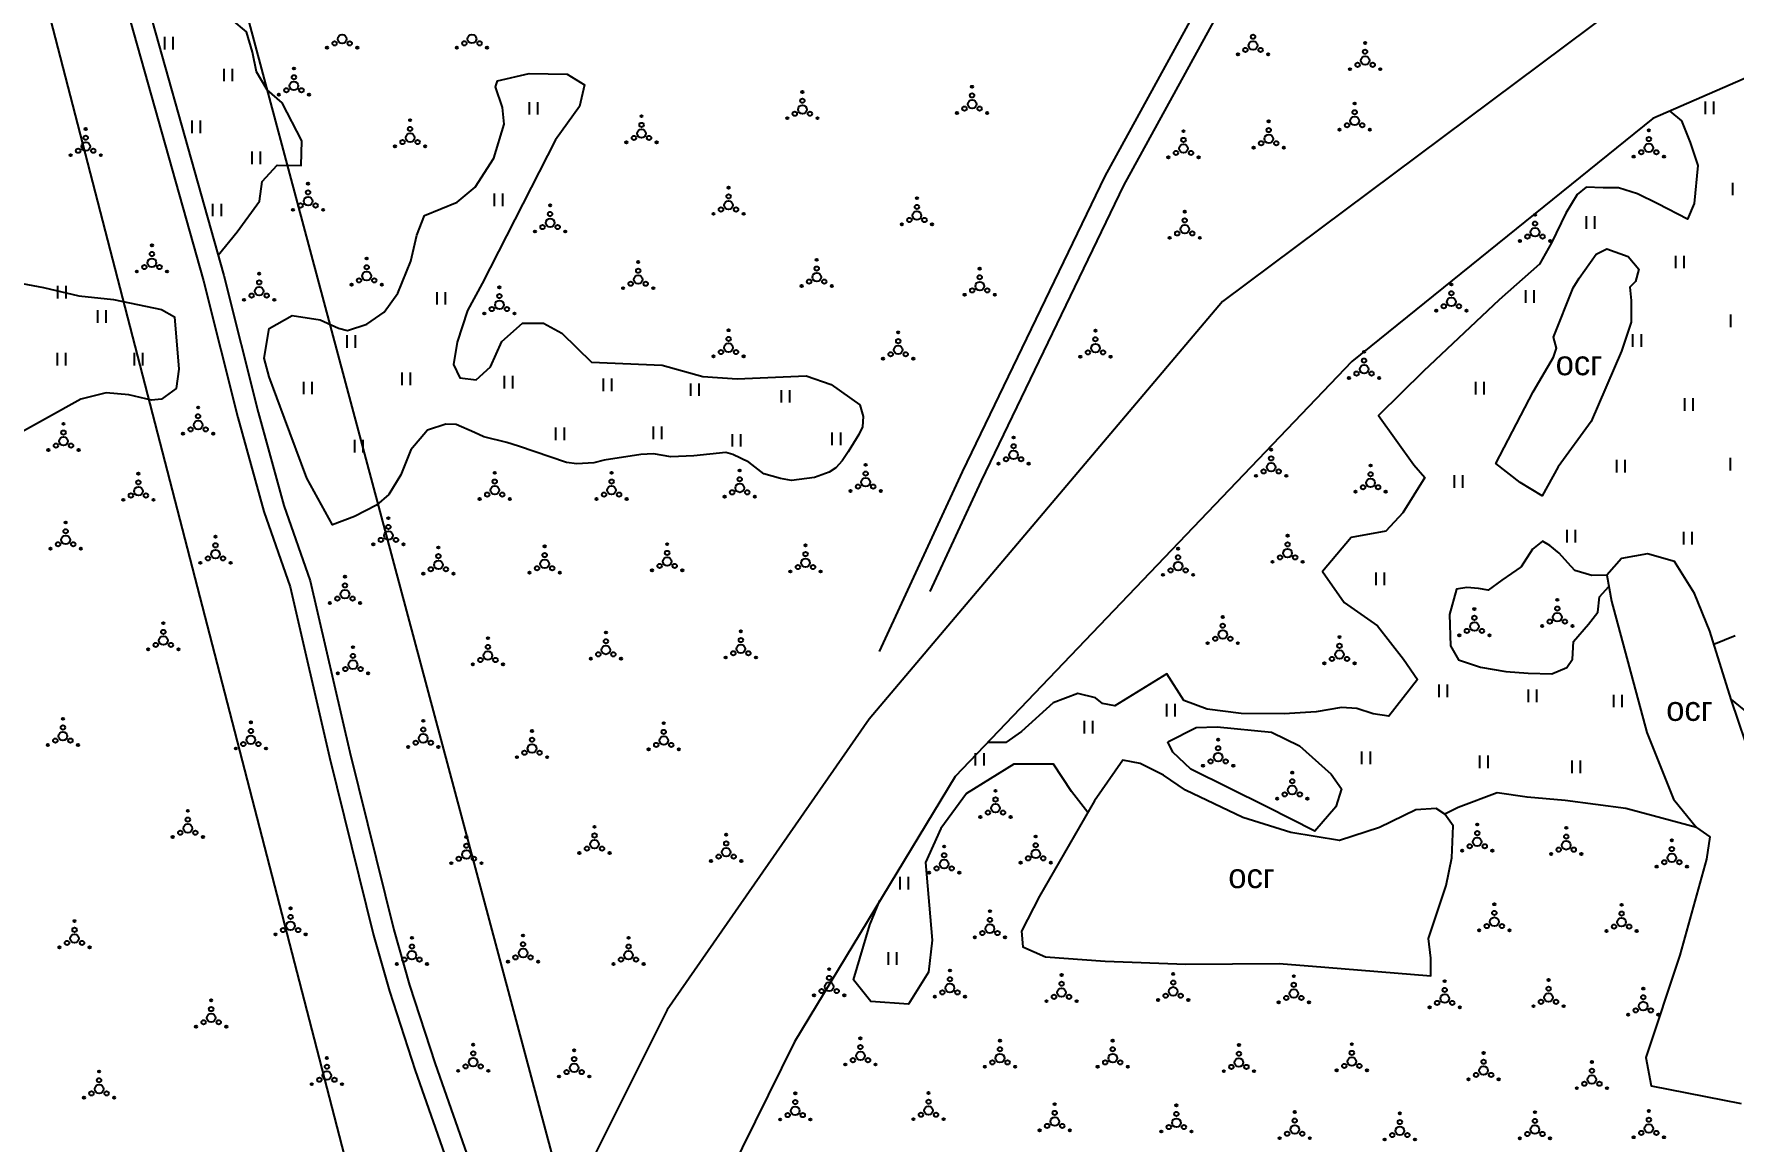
# Model space of a CAD drawing. Header units: millimetres. Extents: x 1379499 to 1411715, y 5652947 to 5671991.
# Drawn here: x 1400281.1 to 1400768, y 5659963.5 to 5660280.6 of the extents above; entities that cross this region are included whole.
import ezdxf

# ---------------------------------------------------------------- set-up
doc = ezdxf.new("R2010")
doc.units = ezdxf.units.MM
doc.layers.add('_5Інше', color=252, linetype='Continuous', lineweight=25)
for name, color, linetype in [('вулиці', 7, 'Continuous'), ('ВулНазва', 7, 'Continuous'), ('залізниця', 7, 'Continuous'), ('на область', 5, 'Continuous')]:
    doc.layers.add(name, color=color, linetype=linetype)
picture_1 = doc.add_image_def('image1.bmp', size_in_pixel=(3370, 2384))

# ---------------------------------------------------------------- blocks, each defined once
blk = doc.blocks.new('ЧорнаПрибер')
at = {"layer": '_5Інше', "color": 160}
blk.add_lwpolyline([(44938, 26604), (44308, 26925), (44144, 27538), (44159, 27607), (44144, 27692), (44004, 27740), (43276, 27823), (43218, 27896), (42694, 28070), (42657, 27748), (42855, 27678), (42930, 27916), (43183, 27846), (43250, 27771), (43990, 27681), (44096, 27646), (44086, 27552), (44258, 26887), (44900, 26556)], dxfattribs=at)
blk = doc.blocks.new('ЛвЗд')
at = {"layer": '_5Інше', "color": 204, "linetype": 'Continuous'}
for points in [[(44793.739, 27315.833), (44616.757, 27239.899)], [(44612.782, 27276.514), (44493.236, 27188.183)], [(44616.757, 27239.899), (44530.181, 27170.76)], [(44493.236, 27188.183), (44391.362, 27069.202)], [(44530.181, 27170.76), (44415.849, 27052.624)], [(44391.362, 27069.202), (44333.029, 26986.193)], [(44415.849, 27052.624), (44369.366, 26976.838)], [(44333.029, 26986.193), (44140.105, 26605.979)], [(44369.366, 26976.838), (43952.066, 26143.911)]]:
    blk.add_lwpolyline(points, dxfattribs=at)

msp = doc.modelspace()

# ---------------------------------------------------------------- linework, layer by layer
at = {"layer": 'вулиці', "color": 7}
for p, q in [((1400318.62, 5660276.22), (1400318.62, 5660279.82)), ((1400321.02, 5660276.22), (1400321.02, 5660279.82)), ((1400335.61, 5660267.06), (1400335.61, 5660270.66)), ((1400338.01, 5660267.06), (1400338.01, 5660270.66)), ((1400423, 5660257.51), (1400423, 5660261.11)), ((1400425.4, 5660257.51), (1400425.4, 5660261.11)), ((1400759.78, 5660257.65), (1400759.78, 5660261.25)), ((1400762.18, 5660257.65), (1400762.18, 5660261.25)), ((1400326.44, 5660252.24), (1400326.44, 5660255.84)), ((1400328.84, 5660252.24), (1400328.84, 5660255.84)), ((1400343.57, 5660243.35), (1400343.57, 5660246.95)), ((1400345.97, 5660243.35), (1400345.97, 5660246.95)), ((1400767.63, 5660234.42), (1400767.63, 5660238.02)), ((1400332.38, 5660228.39), (1400332.38, 5660231.99)), ((1400334.78, 5660228.39), (1400334.78, 5660231.99)), ((1400413, 5660231.33), (1400413, 5660234.93)), ((1400415.4, 5660231.33), (1400415.4, 5660234.93)), ((1400725.77, 5660224.84), (1400725.77, 5660228.44)), ((1400728.17, 5660224.84), (1400728.17, 5660228.44)), ((1400751.35, 5660213.51), (1400751.35, 5660217.11)), ((1400753.75, 5660213.51), (1400753.75, 5660217.11)), ((1400287.92, 5660204.83), (1400287.92, 5660208.43)), ((1400290.32, 5660204.83), (1400290.32, 5660208.43)), ((1400396.55, 5660203.1), (1400396.55, 5660206.7)), ((1400398.95, 5660203.1), (1400398.95, 5660206.7)), ((1400708.33, 5660203.64), (1400708.33, 5660207.24)), ((1400710.73, 5660203.64), (1400710.73, 5660207.24)), ((1400299.42, 5660197.89), (1400299.42, 5660201.49)), ((1400301.82, 5660197.89), (1400301.82, 5660201.49)), ((1400767.05, 5660196.67), (1400767.05, 5660200.27)), ((1400370.82, 5660190.72), (1400370.82, 5660194.32)), ((1400373.22, 5660190.72), (1400373.22, 5660194.32)), ((1400739.06, 5660190.99), (1400739.06, 5660194.59)), ((1400741.46, 5660190.99), (1400741.46, 5660194.59)), ((1400287.86, 5660185.68), (1400287.86, 5660189.28)), ((1400290.26, 5660185.68), (1400290.26, 5660189.28)), ((1400309.9, 5660185.68), (1400309.9, 5660189.28)), ((1400312.3, 5660185.68), (1400312.3, 5660189.28)), ((1400386.54, 5660180.01), (1400386.54, 5660183.61)), ((1400388.94, 5660180.01), (1400388.94, 5660183.61)), ((1400415.84, 5660179.06), (1400415.84, 5660182.66)), ((1400418.24, 5660179.06), (1400418.24, 5660182.66)), ((1400444.19, 5660178.34), (1400444.19, 5660181.94)), ((1400446.59, 5660178.34), (1400446.59, 5660181.94)), ((1400358.43, 5660177.39), (1400358.43, 5660180.99)), ((1400360.83, 5660177.39), (1400360.83, 5660180.99)), ((1400469.26, 5660176.91), (1400469.26, 5660180.51)), ((1400471.66, 5660176.91), (1400471.66, 5660180.51)), ((1400495.22, 5660175.01), (1400495.22, 5660178.61)), ((1400497.62, 5660175.01), (1400497.62, 5660178.61)), ((1400694.01, 5660177.34), (1400694.01, 5660180.94)), ((1400696.41, 5660177.34), (1400696.41, 5660180.94)), ((1400753.88, 5660172.7), (1400753.88, 5660176.3)), ((1400756.28, 5660172.7), (1400756.28, 5660176.3)), ((1400430.61, 5660164.3), (1400430.61, 5660167.9)), ((1400433.01, 5660164.3), (1400433.01, 5660167.9)), ((1400458.54, 5660164.54), (1400458.54, 5660168.14)), ((1400460.94, 5660164.54), (1400460.94, 5660168.14)), ((1400372.96, 5660160.73), (1400372.96, 5660164.33)), ((1400375.36, 5660160.73), (1400375.36, 5660164.33)), ((1400481.17, 5660162.4), (1400481.17, 5660166)), ((1400483.57, 5660162.4), (1400483.57, 5660166)), ((1400509.75, 5660162.87), (1400509.75, 5660166.47)), ((1400512.15, 5660162.87), (1400512.15, 5660166.47)), ((1400734.41, 5660154.98), (1400734.41, 5660158.58)), ((1400736.81, 5660154.98), (1400736.81, 5660158.58)), ((1400766.96, 5660155.56), (1400766.96, 5660159.16)), ((1400687.9, 5660150.63), (1400687.9, 5660154.23)), ((1400690.3, 5660150.63), (1400690.3, 5660154.23)), ((1400720.16, 5660134.94), (1400720.16, 5660138.54)), ((1400722.56, 5660134.94), (1400722.56, 5660138.54)), ((1400753.59, 5660134.36), (1400753.59, 5660137.96)), ((1400755.99, 5660134.36), (1400755.99, 5660137.96)), ((1400665.52, 5660122.75), (1400665.52, 5660126.35)), ((1400667.92, 5660122.75), (1400667.92, 5660126.35)), ((1400683.53, 5660090.65), (1400683.53, 5660094.25)), ((1400685.93, 5660090.65), (1400685.93, 5660094.25)), ((1400709.11, 5660089.2), (1400709.11, 5660092.8)), ((1400711.51, 5660089.2), (1400711.51, 5660092.8)), ((1400733.53, 5660087.74), (1400733.53, 5660091.34)), ((1400735.93, 5660087.74), (1400735.93, 5660091.34)), ((1400605.58, 5660085.08), (1400605.58, 5660088.68)), ((1400607.98, 5660085.08), (1400607.98, 5660088.68)), ((1400581.94, 5660080.21), (1400581.94, 5660083.81)), ((1400584.34, 5660080.21), (1400584.34, 5660083.81)), ((1400661.44, 5660071.48), (1400661.44, 5660075.08)), ((1400663.84, 5660071.48), (1400663.84, 5660075.08)), ((1400550.8, 5660071.02), (1400550.8, 5660074.62)), ((1400553.2, 5660071.02), (1400553.2, 5660074.62)), ((1400695.16, 5660070.32), (1400695.16, 5660073.92)), ((1400697.56, 5660070.32), (1400697.56, 5660073.92)), ((1400721.61, 5660068.87), (1400721.61, 5660072.47)), ((1400724.01, 5660068.87), (1400724.01, 5660072.47)), ((1400529.18, 5660035.53), (1400529.18, 5660039.13)), ((1400531.58, 5660035.53), (1400531.58, 5660039.13)), ((1400525.8, 5660013.98), (1400525.8, 5660017.58)), ((1400528.2, 5660013.98), (1400528.2, 5660017.58))]:
    msp.add_line(p, q, dxfattribs=at)
at = {"layer": 'вулиці', "color": 7, "lineweight": -2}
for points in [[(1400523.22, 5660103.7), (1400547.01, 5660155.15), (1400587.88, 5660239.92), (1400659.14, 5660369.81), (1400706.63, 5660470.23), (1400733.52, 5660522.83), (1400733.49, 5660537.42), (1400749.02, 5660576.58)], [(1400537.8, 5660120.94), (1400552.44, 5660152.59), (1400593.22, 5660237.17), (1400664.49, 5660367.08), (1400712.01, 5660467.58), (1400739.53, 5660521.39), (1400745.58, 5660532.68), (1400767.42, 5660569.44)], [(1400286.79, 5660396.83), (1400288.31, 5660393.39), (1400287.61, 5660389.19), (1400287.78, 5660381.84), (1400306.56, 5660314.25), (1400335.48, 5660211.42), (1400345.33, 5660172.27), (1400352.64, 5660145.57), (1400360.21, 5660123.91), (1400371.58, 5660074.83), (1400384.19, 5660023.95), (1400388.63, 5660008.14), (1400396.01, 5659985.57), (1400409.53, 5659946.95), (1400419.75, 5659915.55)], [(1400281.28, 5660394.46), (1400281.33, 5660394.35), (1400282.1, 5660392.62), (1400281.6, 5660389.62), (1400281.8, 5660380.96), (1400300.78, 5660312.63), (1400329.68, 5660209.88), (1400339.53, 5660170.74), (1400346.91, 5660143.78), (1400354.44, 5660122.23), (1400365.75, 5660073.44), (1400378.39, 5660022.42), (1400382.89, 5660006.4), (1400390.32, 5659983.64), (1400403.85, 5659945.03), (1400415.93, 5659907.9)]]:
    msp.add_lwpolyline(points, dxfattribs=at)
at = {"layer": 'вулиці', "color": 7}
for points in [[(1400333.84, 5660217.25), (1400339.27, 5660223.97), (1400345.72, 5660232.73), (1400346.49, 5660238.4), (1400350.75, 5660243.03), (1400357.59, 5660242.91), (1400357.85, 5660249.99), (1400352.16, 5660260.87), (1400347.91, 5660264.61), (1400344.81, 5660269.76), (1400343.65, 5660275.43), (1400341.97, 5660281.23), (1400337.84, 5660284.71), (1400327.4, 5660285.09), (1400320.05, 5660287.41), (1400314.15, 5660287.27)], [(1400517.65, 5660174.35), (1400518.57, 5660171.08), (1400518.36, 5660168.12), (1400517.34, 5660165.86), (1400514.27, 5660160.96), (1400512.53, 5660158.3), (1400510.79, 5660156.35), (1400508.84, 5660155.13), (1400504.64, 5660153.59), (1400498.09, 5660152.67), (1400494.92, 5660153.28), (1400490.1, 5660154.61), (1400485.8, 5660157.99), (1400481.3, 5660160.14), (1400479.25, 5660160.75), (1400470.07, 5660159.72), (1400463.49, 5660159.47), (1400458.55, 5660160.3), (1400454.93, 5660160.13), (1400444.4, 5660158.49), (1400441.44, 5660157.75), (1400436.59, 5660157.5), (1400433.62, 5660157.83), (1400419.89, 5660162.51), (1400416.55, 5660163.6), (1400409.97, 5660165.24), (1400407.26, 5660166.47), (1400401.99, 5660168.78), (1400399.11, 5660168.86), (1400393.85, 5660167.13), (1400389.08, 5660161.46), (1400386.2, 5660154.31), (1400382.74, 5660148.69), (1400379.2, 5660145.65), (1400372.87, 5660142.36), (1400366.61, 5660139.98), (1400359.21, 5660153.37), (1400352.87, 5660170.6), (1400348.43, 5660182.43), (1400347.03, 5660187.77), (1400348.51, 5660196.2), (1400355.01, 5660199.98), (1400363.07, 5660198.75), (1400368.33, 5660196.37), (1400370.88, 5660195.63), (1400376.4, 5660197.52), (1400381.41, 5660200.97), (1400385.28, 5660206.39), (1400389.07, 5660215.54), (1400390.8, 5660222.94), (1400392.94, 5660228.61), (1400402.32, 5660232.47), (1400407.5, 5660236.75), (1400412.78, 5660245.01), (1400415.78, 5660254.8), (1400415.25, 5660259.54), (1400413.25, 5660265.44), (1400413.89, 5660267.23), (1400422.95, 5660269.33), (1400433.8, 5660269.12), (1400438.75, 5660266.07), (1400437.38, 5660259.86), (1400430.43, 5660250.28), (1400409.46, 5660209.13), (1400405.24, 5660201.45), (1400402.29, 5660192.29), (1400401.24, 5660185.97), (1400403.03, 5660182.08), (1400407.77, 5660181.55), (1400411.88, 5660185.24), (1400415.15, 5660192.5), (1400421.05, 5660197.76), (1400427.05, 5660197.76), (1400432.32, 5660194.92), (1400440.75, 5660186.61), (1400461.03, 5660185.75), (1400472.62, 5660182.48), (1400482.52, 5660181.85), (1400502.23, 5660182.69), (1400509.39, 5660180.17), (1400517.65, 5660174.35)], [(1400749.62, 5660258.52), (1400752.96, 5660255.75), (1400755.42, 5660249.54), (1400757.59, 5660242.9), (1400756.58, 5660232.08), (1400754.7, 5660227.6), (1400746.17, 5660231.93), (1400740.39, 5660234.82), (1400734.9, 5660236.55), (1400730.56, 5660236.55), (1400725.65, 5660236.7), (1400723.05, 5660234.68), (1400719.87, 5660229.33), (1400715.68, 5660220.82), (1400712.33, 5660214.7), (1400700.77, 5660204.45), (1400679.06, 5660184.04), (1400666.2, 5660171.33), (1400676.32, 5660157.19), (1400679.4, 5660153.52), (1400673.13, 5660143.42), (1400668.28, 5660138.17), (1400658.38, 5660136.36), (1400650.09, 5660126.67), (1400656.36, 5660117.78), (1400665.86, 5660111.05), (1400673.34, 5660101.56), (1400677.38, 5660095.71), (1400669.09, 5660085.21), (1400664.65, 5660085.81), (1400660, 5660087.43), (1400655.55, 5660087.63), (1400648.28, 5660086.42), (1400639.18, 5660085.81), (1400626.81, 5660085.99), (1400617.11, 5660087.2), (1400610.44, 5660089.63), (1400605.59, 5660097.3), (1400590.67, 5660088.19), (1400587.12, 5660088.85), (1400585.16, 5660090.41), (1400580.07, 5660091.72), (1400573.03, 5660088.98), (1400563.9, 5660080.77), (1400559.44, 5660077.62), (1400554.18, 5660077.62)], [(1400728.51, 5660217.51), (1400731.55, 5660219.09), (1400737.64, 5660216.85), (1400740.69, 5660213.28), (1400739.76, 5660209.71), (1400738.17, 5660208.12), (1400738.57, 5660204.29), (1400738.57, 5660198.07), (1400735.79, 5660189.75), (1400727.05, 5660169.65), (1400717.64, 5660156.61), (1400713.01, 5660148.29), (1400706.79, 5660152.12), (1400699.78, 5660157.54), (1400710.5, 5660178.07), (1400716.33, 5660187.99), (1400717.12, 5660190.63), (1400716.33, 5660193.81), (1400721.89, 5660207.87), (1400723.61, 5660210.64), (1400728.51, 5660217.51)], [(1400271.6, 5660210.29), (1400283.84, 5660207.95), (1400293.99, 5660205.61), (1400303.88, 5660204.57), (1400317.67, 5660201.71), (1400321.32, 5660199.63), (1400322.62, 5660184.55), (1400321.84, 5660179.09), (1400317.67, 5660175.97), (1400314.81, 5660175.71), (1400308.3, 5660177.27), (1400301.79, 5660177.79), (1400294.51, 5660175.97), (1400273.42, 5660164.27)], [(1400731.55, 5660125.56), (1400727.24, 5660125.53), (1400722.38, 5660126.93), (1400720.44, 5660129.08), (1400717.96, 5660131.88), (1400715.27, 5660134.04), (1400713.11, 5660135.33), (1400710.3, 5660133.07), (1400707.07, 5660128), (1400701.46, 5660124.13), (1400697.58, 5660121.32), (1400694.77, 5660121.76), (1400691.43, 5660122.08), (1400688.52, 5660121.54), (1400686.47, 5660114.32), (1400686.79, 5660105.38), (1400689.05, 5660101.28), (1400695.42, 5660099.24), (1400702.65, 5660097.94), (1400709.01, 5660097.51), (1400715.8, 5660097.3), (1400720.12, 5660099.13), (1400721.74, 5660101.5), (1400722.06, 5660106.56), (1400726.27, 5660111.52), (1400728.96, 5660114.97), (1400729.5, 5660119.38), (1400732.12, 5660122.38)], [(1400773.35, 5660071.62), (1400767.19, 5660089.96), (1400761.03, 5660109.52), (1400756.63, 5660120.29), (1400750.91, 5660129.51), (1400743.21, 5660131.71), (1400735.73, 5660130.39), (1400731.55, 5660125.56), (1400732.87, 5660118.09), (1400742.99, 5660080.51), (1400750.69, 5660061.39), (1400757.29, 5660053.26), (1400761.03, 5660050.63), (1400760.15, 5660044.18), (1400752.45, 5660016.71), (1400742.77, 5659987.39), (1400744.31, 5659979.26), (1400770.04, 5659974.21)], [(1400768.33, 5660108.17), (1400762.22, 5660105.74), (1400762.22, 5660105.74)], [(1400767.19, 5660089.96), (1400771.82, 5660086.18)], [(1400605.84, 5660077.8), (1400613.94, 5660081.97), (1400620.01, 5660082.1), (1400635.57, 5660080.58), (1400643.54, 5660076.66), (1400652.65, 5660068.57), (1400655.57, 5660064.4), (1400653.92, 5660059.22), (1400647.97, 5660052.27), (1400634.18, 5660059.22), (1400612.42, 5660069.96), (1400607.23, 5660074.89), (1400605.84, 5660077.8)], [(1400582.92, 5660057.56), (1400578.25, 5660063.6), (1400573.09, 5660071.46), (1400561.7, 5660071.46), (1400548.14, 5660063.06), (1400540.82, 5660053.03), (1400536.48, 5660043.28), (1400538.37, 5660021.06), (1400537.29, 5660011.85), (1400531.59, 5660002.64), (1400520.74, 5660003.45), (1400515.86, 5660009.68), (1400520.47, 5660025.4), (1400523.39, 5660032.36)], [(1400757.29, 5660053.26), (1400744.85, 5660056.63), (1400737.05, 5660058.77), (1400719.6, 5660061.06), (1400708.74, 5660061.98), (1400700.16, 5660063.2), (1400688.99, 5660059.07), (1400685.17, 5660057.09), (1400682.72, 5660058.77), (1400676.9, 5660058.31), (1400666.5, 5660053.26), (1400654.98, 5660049.6), (1400641.05, 5660051.89), (1400627.28, 5660056.17), (1400610.88, 5660063.98), (1400604.61, 5660068.26), (1400597.87, 5660071.62), (1400592.98, 5660072.54), (1400584.87, 5660060.92), (1400569.05, 5660033.6), (1400563.91, 5660023.55), (1400564.34, 5660019.06), (1400570.76, 5660016.28), (1400587.89, 5660015), (1400611, 5660014.14), (1400637.76, 5660014.36), (1400650.82, 5660013.29), (1400681.16, 5660010.78), (1400681.16, 5660015.86), (1400680.54, 5660021.47), (1400685.54, 5660036.65), (1400687.14, 5660044.58), (1400687.59, 5660053.75), (1400685.17, 5660057.09)]]:
    msp.add_lwpolyline(points, dxfattribs=at)
for centre, radius in [((1400369.38, 5660279.18), 1.25), ((1400406.55, 5660279.19), 1.25), ((1400630.24, 5660279.81), 0.625), ((1400365.05, 5660276.68), 0.312), ((1400367.22, 5660277.93), 0.625), ((1400371.55, 5660277.93), 0.625), ((1400373.71, 5660276.68), 0.312), ((1400402.22, 5660276.69), 0.312), ((1400404.39, 5660277.94), 0.625), ((1400408.72, 5660277.94), 0.625), ((1400410.88, 5660276.69), 0.312), ((1400625.91, 5660274.81), 0.312), ((1400628.07, 5660276.06), 0.625), ((1400630.24, 5660277.31), 1.25), ((1400632.4, 5660276.06), 0.625), ((1400634.57, 5660274.81), 0.312), ((1400662.34, 5660275.53), 0.625), ((1400662.34, 5660278.03), 0.312), ((1400355.56, 5660270.74), 0.312), ((1400658.01, 5660270.53), 0.312), ((1400660.18, 5660271.78), 0.625), ((1400662.34, 5660273.03), 1.25), ((1400664.51, 5660271.78), 0.625), ((1400666.67, 5660270.53), 0.312), ((1400353.4, 5660264.49), 0.625), ((1400355.56, 5660265.74), 1.25), ((1400355.56, 5660268.24), 0.625), ((1400357.73, 5660264.49), 0.625), ((1400549.78, 5660265.5), 0.312), ((1400351.23, 5660263.24), 0.312), ((1400359.89, 5660263.24), 0.312), ((1400501.18, 5660259.01), 1.25), ((1400501.18, 5660261.51), 0.625), ((1400501.18, 5660264.01), 0.312), ((1400547.61, 5660259.25), 0.625), ((1400549.78, 5660260.5), 1.25), ((1400549.78, 5660263), 0.625), ((1400551.94, 5660259.25), 0.625), ((1400659.35, 5660260.71), 0.312), ((1400388.83, 5660255.92), 0.312), ((1400455.11, 5660254.58), 0.625), ((1400455.11, 5660257.08), 0.312), ((1400496.85, 5660256.51), 0.312), ((1400499.01, 5660257.76), 0.625), ((1400503.34, 5660257.76), 0.625), ((1400505.51, 5660256.51), 0.312), ((1400545.45, 5660258), 0.312), ((1400554.11, 5660258), 0.312), ((1400634.73, 5660255.57), 0.312), ((1400657.18, 5660254.46), 0.625), ((1400659.35, 5660255.71), 1.25), ((1400659.35, 5660258.21), 0.625), ((1400661.51, 5660254.46), 0.625), ((1400295.94, 5660250.9), 0.625), ((1400295.94, 5660253.4), 0.312), ((1400386.66, 5660249.67), 0.625), ((1400388.83, 5660250.92), 1.25), ((1400388.83, 5660253.42), 0.625), ((1400390.99, 5660249.67), 0.625), ((1400452.95, 5660250.83), 0.625), ((1400455.11, 5660252.08), 1.25), ((1400457.28, 5660250.83), 0.625), ((1400610.33, 5660250.29), 0.625), ((1400610.33, 5660252.79), 0.312), ((1400634.73, 5660250.57), 1.25), ((1400634.73, 5660253.07), 0.625), ((1400655.02, 5660253.21), 0.312), ((1400663.68, 5660253.21), 0.312), ((1400743.6, 5660250.5), 0.625), ((1400743.6, 5660253), 0.312), ((1400291.61, 5660245.9), 0.312), ((1400293.77, 5660247.15), 0.625), ((1400295.94, 5660248.4), 1.25), ((1400298.1, 5660247.15), 0.625), ((1400300.27, 5660245.9), 0.312), ((1400384.5, 5660248.42), 0.312), ((1400393.16, 5660248.42), 0.312), ((1400450.78, 5660249.58), 0.312), ((1400459.44, 5660249.58), 0.312), ((1400606, 5660245.29), 0.312), ((1400608.16, 5660246.54), 0.625), ((1400610.33, 5660247.79), 1.25), ((1400612.49, 5660246.54), 0.625), ((1400614.66, 5660245.29), 0.312), ((1400630.4, 5660248.07), 0.312), ((1400632.57, 5660249.32), 0.625), ((1400636.9, 5660249.32), 0.625), ((1400639.06, 5660248.07), 0.312), ((1400739.27, 5660245.5), 0.312), ((1400741.44, 5660246.75), 0.625), ((1400743.6, 5660248), 1.25), ((1400745.77, 5660246.75), 0.625), ((1400747.93, 5660245.5), 0.312), ((1400359.61, 5660235.23), 0.625), ((1400359.61, 5660237.73), 0.312), ((1400480.04, 5660236.59), 0.312), ((1400357.44, 5660231.48), 0.625), ((1400359.61, 5660232.73), 1.25), ((1400361.77, 5660231.48), 0.625), ((1400428.93, 5660231.55), 0.312), ((1400477.87, 5660230.34), 0.625), ((1400480.04, 5660231.59), 1.25), ((1400480.04, 5660234.09), 0.625), ((1400482.2, 5660230.34), 0.625), ((1400533.99, 5660231.08), 0.625), ((1400533.99, 5660233.58), 0.312), ((1400355.28, 5660230.23), 0.312), ((1400363.94, 5660230.23), 0.312), ((1400426.76, 5660225.3), 0.625), ((1400428.93, 5660226.55), 1.25), ((1400428.93, 5660229.05), 0.625), ((1400431.09, 5660225.3), 0.625), ((1400475.71, 5660229.09), 0.312), ((1400484.37, 5660229.09), 0.312), ((1400529.66, 5660226.08), 0.312), ((1400531.82, 5660227.33), 0.625), ((1400533.99, 5660228.58), 1.25), ((1400536.15, 5660227.33), 0.625), ((1400538.32, 5660226.08), 0.312), ((1400610.69, 5660224.72), 1.25), ((1400610.69, 5660227.22), 0.625), ((1400610.69, 5660229.72), 0.312), ((1400711, 5660226.31), 0.625), ((1400711, 5660228.81), 0.312), ((1400424.6, 5660224.05), 0.312), ((1400433.26, 5660224.05), 0.312), ((1400606.36, 5660222.22), 0.312), ((1400608.52, 5660223.47), 0.625), ((1400612.85, 5660223.47), 0.625), ((1400615.02, 5660222.22), 0.312), ((1400706.67, 5660221.31), 0.312), ((1400708.84, 5660222.56), 0.625), ((1400711, 5660223.81), 1.25), ((1400713.17, 5660222.56), 0.625), ((1400715.33, 5660221.31), 0.312), ((1400314.9, 5660215.09), 1.25), ((1400314.9, 5660217.59), 0.625), ((1400314.9, 5660220.09), 0.312), ((1400376.4, 5660216.29), 0.312), ((1400505.28, 5660215.93), 0.312), ((1400310.57, 5660212.59), 0.312), ((1400312.73, 5660213.84), 0.625), ((1400317.06, 5660213.84), 0.625), ((1400319.23, 5660212.59), 0.312), ((1400345.61, 5660211.94), 0.312), ((1400376.4, 5660211.29), 1.25), ((1400376.4, 5660213.79), 0.625), ((1400454.16, 5660210.3), 1.25), ((1400454.16, 5660212.8), 0.625), ((1400454.16, 5660215.3), 0.312), ((1400505.28, 5660210.93), 1.25), ((1400505.28, 5660213.43), 0.625), ((1400551.97, 5660210.91), 0.625), ((1400551.97, 5660213.41), 0.312), ((1400343.45, 5660205.69), 0.625), ((1400345.61, 5660206.94), 1.25), ((1400345.61, 5660209.44), 0.625), ((1400347.78, 5660205.69), 0.625), ((1400372.07, 5660208.79), 0.312), ((1400374.23, 5660210.04), 0.625), ((1400378.56, 5660210.04), 0.625), ((1400380.73, 5660208.79), 0.312), ((1400414.41, 5660208.05), 0.312), ((1400449.83, 5660207.8), 0.312), ((1400452, 5660209.05), 0.625), ((1400456.33, 5660209.05), 0.625), ((1400458.49, 5660207.8), 0.312), ((1400500.95, 5660208.43), 0.312), ((1400503.11, 5660209.68), 0.625), ((1400507.44, 5660209.68), 0.625), ((1400509.61, 5660208.43), 0.312), ((1400549.81, 5660207.16), 0.625), ((1400551.97, 5660208.41), 1.25), ((1400554.14, 5660207.16), 0.625), ((1400687.04, 5660206.35), 0.625), ((1400687.04, 5660208.85), 0.312), ((1400341.28, 5660204.44), 0.312), ((1400349.94, 5660204.44), 0.312), ((1400412.24, 5660201.8), 0.625), ((1400414.41, 5660203.05), 1.25), ((1400414.41, 5660205.55), 0.625), ((1400416.57, 5660201.8), 0.625), ((1400547.64, 5660205.91), 0.312), ((1400556.3, 5660205.91), 0.312), ((1400682.71, 5660201.35), 0.312), ((1400684.88, 5660202.6), 0.625), ((1400687.04, 5660203.85), 1.25), ((1400689.21, 5660202.6), 0.625), ((1400691.37, 5660201.35), 0.312), ((1400410.08, 5660200.55), 0.312), ((1400418.74, 5660200.55), 0.312), ((1400480.04, 5660190.75), 1.25), ((1400480.04, 5660193.25), 0.625), ((1400480.04, 5660195.75), 0.312), ((1400528.62, 5660192.62), 0.625), ((1400528.62, 5660195.12), 0.312), ((1400585.11, 5660190.65), 1.25), ((1400585.11, 5660193.15), 0.625), ((1400585.11, 5660195.65), 0.312), ((1400475.71, 5660188.25), 0.312), ((1400477.87, 5660189.5), 0.625), ((1400482.2, 5660189.5), 0.625), ((1400484.37, 5660188.25), 0.312), ((1400524.29, 5660187.62), 0.312), ((1400526.46, 5660188.87), 0.625), ((1400528.62, 5660190.12), 1.25), ((1400530.79, 5660188.87), 0.625), ((1400532.95, 5660187.62), 0.312), ((1400580.78, 5660188.15), 0.312), ((1400582.95, 5660189.4), 0.625), ((1400587.28, 5660189.4), 0.625), ((1400589.44, 5660188.15), 0.312), ((1400662.05, 5660187.07), 0.625), ((1400662.05, 5660189.57), 0.312), ((1400657.72, 5660182.07), 0.312), ((1400659.88, 5660183.32), 0.625), ((1400662.05, 5660184.57), 1.25), ((1400664.21, 5660183.32), 0.625), ((1400666.38, 5660182.07), 0.312), ((1400328.12, 5660173.6), 0.312), ((1400289.57, 5660168.94), 0.312), ((1400325.96, 5660167.35), 0.625), ((1400328.12, 5660168.6), 1.25), ((1400328.12, 5660171.1), 0.625), ((1400330.29, 5660167.35), 0.625), ((1400287.4, 5660162.69), 0.625), ((1400289.57, 5660163.94), 1.25), ((1400289.57, 5660166.44), 0.625), ((1400291.73, 5660162.69), 0.625), ((1400323.79, 5660166.1), 0.312), ((1400332.45, 5660166.1), 0.312), ((1400561.67, 5660162.53), 0.625), ((1400561.67, 5660165.03), 0.312), ((1400285.23, 5660161.44), 0.312), ((1400293.9, 5660161.44), 0.312), ((1400557.34, 5660157.53), 0.312), ((1400559.5, 5660158.78), 0.625), ((1400561.67, 5660160.03), 1.25), ((1400563.83, 5660158.78), 0.625), ((1400566, 5660157.53), 0.312), ((1400635.43, 5660156.54), 1.25), ((1400635.43, 5660159.04), 0.625), ((1400635.43, 5660161.54), 0.312), ((1400311.02, 5660152.15), 0.625), ((1400311.02, 5660154.65), 0.312), ((1400413.08, 5660152.41), 0.625), ((1400413.08, 5660154.91), 0.312), ((1400446.53, 5660152.41), 0.625), ((1400446.53, 5660154.91), 0.312), ((1400483.24, 5660153.06), 0.625), ((1400483.24, 5660155.56), 0.312), ((1400519.3, 5660152.19), 1.25), ((1400519.3, 5660154.69), 0.625), ((1400519.3, 5660157.19), 0.312), ((1400631.1, 5660154.04), 0.312), ((1400633.27, 5660155.29), 0.625), ((1400637.6, 5660155.29), 0.625), ((1400639.76, 5660154.04), 0.312), ((1400663.91, 5660152), 1.25), ((1400663.91, 5660154.5), 0.625), ((1400663.91, 5660157), 0.312), ((1400308.86, 5660148.4), 0.625), ((1400311.02, 5660149.65), 1.25), ((1400313.19, 5660148.4), 0.625), ((1400410.91, 5660148.66), 0.625), ((1400413.08, 5660149.91), 1.25), ((1400415.24, 5660148.66), 0.625), ((1400444.37, 5660148.66), 0.625), ((1400446.53, 5660149.91), 1.25), ((1400448.7, 5660148.66), 0.625), ((1400478.91, 5660148.06), 0.312), ((1400481.07, 5660149.31), 0.625), ((1400483.24, 5660150.56), 1.25), ((1400485.4, 5660149.31), 0.625), ((1400487.57, 5660148.06), 0.312), ((1400514.97, 5660149.69), 0.312), ((1400517.13, 5660150.94), 0.625), ((1400521.46, 5660150.94), 0.625), ((1400523.63, 5660149.69), 0.312), ((1400659.58, 5660149.5), 0.312), ((1400661.74, 5660150.75), 0.625), ((1400666.07, 5660150.75), 0.625), ((1400668.24, 5660149.5), 0.312), ((1400306.69, 5660147.15), 0.312), ((1400315.35, 5660147.15), 0.312), ((1400408.75, 5660147.41), 0.312), ((1400417.41, 5660147.41), 0.312), ((1400442.2, 5660147.41), 0.312), ((1400450.86, 5660147.41), 0.312), ((1400290.19, 5660138.17), 0.625), ((1400290.19, 5660140.67), 0.312), ((1400382.62, 5660136.91), 1.25), ((1400382.62, 5660139.41), 0.625), ((1400382.62, 5660141.91), 0.312), ((1400285.86, 5660133.17), 0.312), ((1400288.02, 5660134.42), 0.625), ((1400290.19, 5660135.67), 1.25), ((1400292.35, 5660134.42), 0.625), ((1400294.52, 5660133.17), 0.312), ((1400333.1, 5660134.13), 0.625), ((1400333.1, 5660136.63), 0.312), ((1400378.29, 5660134.41), 0.312), ((1400380.46, 5660135.66), 0.625), ((1400384.79, 5660135.66), 0.625), ((1400386.95, 5660134.41), 0.312), ((1400396.93, 5660133.52), 0.312), ((1400427.37, 5660133.82), 0.312), ((1400462.45, 5660134.47), 0.312), ((1400502.08, 5660134.14), 0.312), ((1400608.78, 5660133.19), 0.312), ((1400640.14, 5660134.41), 0.625), ((1400640.14, 5660136.91), 0.312), ((1400328.77, 5660129.13), 0.312), ((1400330.93, 5660130.38), 0.625), ((1400333.1, 5660131.63), 1.25), ((1400335.26, 5660130.38), 0.625), ((1400337.43, 5660129.13), 0.312), ((1400396.93, 5660128.52), 1.25), ((1400396.93, 5660131.02), 0.625), ((1400427.37, 5660128.82), 1.25), ((1400427.37, 5660131.32), 0.625), ((1400460.29, 5660128.22), 0.625), ((1400462.45, 5660129.47), 1.25), ((1400462.45, 5660131.97), 0.625), ((1400464.62, 5660128.22), 0.625), ((1400499.91, 5660127.89), 0.625), ((1400502.08, 5660129.14), 1.25), ((1400502.08, 5660131.64), 0.625), ((1400504.24, 5660127.89), 0.625), ((1400608.78, 5660128.19), 1.25), ((1400608.78, 5660130.69), 0.625), ((1400635.81, 5660129.41), 0.312), ((1400637.98, 5660130.66), 0.625), ((1400640.14, 5660131.91), 1.25), ((1400642.31, 5660130.66), 0.625), ((1400644.47, 5660129.41), 0.312), ((1400370.18, 5660125.13), 0.312), ((1400392.6, 5660126.02), 0.312), ((1400394.76, 5660127.27), 0.625), ((1400399.09, 5660127.27), 0.625), ((1400401.26, 5660126.02), 0.312), ((1400423.04, 5660126.32), 0.312), ((1400425.2, 5660127.57), 0.625), ((1400429.53, 5660127.57), 0.625), ((1400431.7, 5660126.32), 0.312), ((1400458.12, 5660126.97), 0.312), ((1400466.78, 5660126.97), 0.312), ((1400497.75, 5660126.64), 0.312), ((1400506.41, 5660126.64), 0.312), ((1400604.45, 5660125.69), 0.312), ((1400606.62, 5660126.94), 0.625), ((1400610.95, 5660126.94), 0.625), ((1400613.11, 5660125.69), 0.312), ((1400368.02, 5660118.88), 0.625), ((1400370.18, 5660120.13), 1.25), ((1400370.18, 5660122.63), 0.625), ((1400372.35, 5660118.88), 0.625), ((1400717.39, 5660118.52), 0.312), ((1400365.85, 5660117.63), 0.312), ((1400374.51, 5660117.63), 0.312), ((1400621.57, 5660113.61), 0.312), ((1400693.64, 5660113.36), 0.625), ((1400693.64, 5660115.86), 0.312), ((1400717.39, 5660113.52), 1.25), ((1400717.39, 5660116.02), 0.625), ((1400318.16, 5660109.34), 0.625), ((1400318.16, 5660111.84), 0.312), ((1400444.91, 5660109.15), 0.312), ((1400483.56, 5660109.48), 0.312), ((1400621.57, 5660108.61), 1.25), ((1400621.57, 5660111.11), 0.625), ((1400691.48, 5660109.61), 0.625), ((1400693.64, 5660110.86), 1.25), ((1400695.81, 5660109.61), 0.625), ((1400713.06, 5660111.02), 0.312), ((1400715.23, 5660112.27), 0.625), ((1400719.56, 5660112.27), 0.625), ((1400721.72, 5660111.02), 0.312), ((1400313.83, 5660104.34), 0.312), ((1400315.99, 5660105.59), 0.625), ((1400318.16, 5660106.84), 1.25), ((1400320.32, 5660105.59), 0.625), ((1400322.49, 5660104.34), 0.312), ((1400372.47, 5660104.94), 0.312), ((1400411.13, 5660105.03), 0.625), ((1400411.13, 5660107.53), 0.312), ((1400444.91, 5660104.15), 1.25), ((1400444.91, 5660106.65), 0.625), ((1400483.56, 5660104.48), 1.25), ((1400483.56, 5660106.98), 0.625), ((1400617.24, 5660106.11), 0.312), ((1400619.41, 5660107.36), 0.625), ((1400623.74, 5660107.36), 0.625), ((1400625.9, 5660106.11), 0.312), ((1400655, 5660102.84), 1.25), ((1400655, 5660105.34), 0.625), ((1400655, 5660107.84), 0.312), ((1400689.31, 5660108.36), 0.312), ((1400697.97, 5660108.36), 0.312), ((1400370.31, 5660098.69), 0.625), ((1400372.47, 5660099.94), 1.25), ((1400372.47, 5660102.44), 0.625), ((1400374.64, 5660098.69), 0.625), ((1400406.8, 5660100.03), 0.312), ((1400408.96, 5660101.28), 0.625), ((1400411.13, 5660102.53), 1.25), ((1400413.29, 5660101.28), 0.625), ((1400415.46, 5660100.03), 0.312), ((1400440.58, 5660101.65), 0.312), ((1400442.74, 5660102.9), 0.625), ((1400447.07, 5660102.9), 0.625), ((1400449.24, 5660101.65), 0.312), ((1400479.23, 5660101.98), 0.312), ((1400481.4, 5660103.23), 0.625), ((1400485.73, 5660103.23), 0.625), ((1400487.89, 5660101.98), 0.312), ((1400650.67, 5660100.34), 0.312), ((1400652.83, 5660101.59), 0.625), ((1400657.16, 5660101.59), 0.625), ((1400659.33, 5660100.34), 0.312), ((1400368.14, 5660097.44), 0.312), ((1400376.8, 5660097.44), 0.312), ((1400289.4, 5660084.44), 0.312), ((1400289.4, 5660079.44), 1.25), ((1400289.4, 5660081.94), 0.625), ((1400343.24, 5660080.94), 0.625), ((1400343.24, 5660083.44), 0.312), ((1400392.61, 5660078.84), 1.25), ((1400392.61, 5660081.34), 0.625), ((1400392.61, 5660083.84), 0.312), ((1400423.75, 5660080.95), 0.312), ((1400461.48, 5660080.69), 0.625), ((1400461.48, 5660083.19), 0.312), ((1400285.07, 5660076.94), 0.312), ((1400287.23, 5660078.19), 0.625), ((1400291.56, 5660078.19), 0.625), ((1400293.73, 5660076.94), 0.312), ((1400338.91, 5660075.94), 0.312), ((1400341.07, 5660077.19), 0.625), ((1400343.24, 5660078.44), 1.25), ((1400345.4, 5660077.19), 0.625), ((1400347.57, 5660075.94), 0.312), ((1400388.28, 5660076.34), 0.312), ((1400390.45, 5660077.59), 0.625), ((1400394.78, 5660077.59), 0.625), ((1400396.94, 5660076.34), 0.312), ((1400421.59, 5660074.7), 0.625), ((1400423.75, 5660075.95), 1.25), ((1400423.75, 5660078.45), 0.625), ((1400425.92, 5660074.7), 0.625), ((1400457.15, 5660075.69), 0.312), ((1400459.31, 5660076.94), 0.625), ((1400461.48, 5660078.19), 1.25), ((1400463.64, 5660076.94), 0.625), ((1400465.81, 5660075.69), 0.312), ((1400620.25, 5660075.98), 0.625), ((1400620.25, 5660078.48), 0.312), ((1400419.42, 5660073.45), 0.312), ((1400428.08, 5660073.45), 0.312), ((1400615.92, 5660070.98), 0.312), ((1400618.09, 5660072.23), 0.625), ((1400620.25, 5660073.48), 1.25), ((1400622.42, 5660072.23), 0.625), ((1400624.58, 5660070.98), 0.312), ((1400641.47, 5660064.03), 1.25), ((1400641.47, 5660066.53), 0.625), ((1400641.47, 5660069.03), 0.312), ((1400556.49, 5660061.31), 0.625), ((1400556.49, 5660063.81), 0.312), ((1400637.14, 5660061.53), 0.312), ((1400639.31, 5660062.78), 0.625), ((1400643.64, 5660062.78), 0.625), ((1400645.8, 5660061.53), 0.312), ((1400325.18, 5660055.55), 0.625), ((1400325.18, 5660058.05), 0.312), ((1400552.16, 5660056.31), 0.312), ((1400554.33, 5660057.56), 0.625), ((1400556.49, 5660058.81), 1.25), ((1400558.66, 5660057.56), 0.625), ((1400560.82, 5660056.31), 0.312), ((1400320.85, 5660050.55), 0.312), ((1400323.01, 5660051.8), 0.625), ((1400325.18, 5660053.05), 1.25), ((1400327.34, 5660051.8), 0.625), ((1400329.51, 5660050.55), 0.312), ((1400404.95, 5660050.58), 0.312), ((1400441.65, 5660051), 0.625), ((1400441.65, 5660053.5), 0.312), ((1400479.36, 5660051.22), 0.312), ((1400568, 5660050.71), 0.312), ((1400694.45, 5660051.67), 0.625), ((1400694.45, 5660054.17), 0.312), ((1400719.95, 5660050.69), 0.625), ((1400719.95, 5660053.19), 0.312), ((1400404.95, 5660045.58), 1.25), ((1400404.95, 5660048.08), 0.625), ((1400437.32, 5660046), 0.312), ((1400439.49, 5660047.25), 0.625), ((1400441.65, 5660048.5), 1.25), ((1400443.82, 5660047.25), 0.625), ((1400445.98, 5660046), 0.312), ((1400479.36, 5660046.22), 1.25), ((1400479.36, 5660048.72), 0.625), ((1400541.78, 5660045.34), 0.625), ((1400541.78, 5660047.84), 0.312), ((1400568, 5660045.71), 1.25), ((1400568, 5660048.21), 0.625), ((1400690.12, 5660046.67), 0.312), ((1400692.29, 5660047.92), 0.625), ((1400694.45, 5660049.17), 1.25), ((1400696.62, 5660047.92), 0.625), ((1400698.78, 5660046.67), 0.312), ((1400715.62, 5660045.69), 0.312), ((1400717.78, 5660046.94), 0.625), ((1400719.95, 5660048.19), 1.25), ((1400722.11, 5660046.94), 0.625), ((1400724.28, 5660045.69), 0.312), ((1400750.18, 5660044.6), 1.25), ((1400750.18, 5660047.1), 0.625), ((1400750.18, 5660049.6), 0.312), ((1400400.62, 5660043.08), 0.312), ((1400402.78, 5660044.33), 0.625), ((1400407.11, 5660044.33), 0.625), ((1400409.28, 5660043.08), 0.312), ((1400475.03, 5660043.72), 0.312), ((1400477.2, 5660044.97), 0.625), ((1400481.53, 5660044.97), 0.625), ((1400483.69, 5660043.72), 0.312), ((1400539.62, 5660041.59), 0.625), ((1400541.78, 5660042.84), 1.25), ((1400543.95, 5660041.59), 0.625), ((1400563.67, 5660043.21), 0.312), ((1400565.84, 5660044.46), 0.625), ((1400570.17, 5660044.46), 0.625), ((1400572.33, 5660043.21), 0.312), ((1400745.85, 5660042.1), 0.312), ((1400748.01, 5660043.35), 0.625), ((1400752.34, 5660043.35), 0.625), ((1400754.51, 5660042.1), 0.312), ((1400537.45, 5660040.34), 0.312), ((1400546.11, 5660040.34), 0.312), ((1400699.35, 5660031.31), 0.312), ((1400735.8, 5660031.15), 0.312), ((1400292.73, 5660026.48), 0.312), ((1400354.6, 5660025.16), 1.25), ((1400354.6, 5660027.66), 0.625), ((1400354.6, 5660030.16), 0.312), ((1400554.89, 5660026.81), 0.625), ((1400554.89, 5660029.31), 0.312), ((1400699.35, 5660026.31), 1.25), ((1400699.35, 5660028.81), 0.625), ((1400735.8, 5660026.15), 1.25), ((1400735.8, 5660028.65), 0.625), ((1400292.73, 5660021.48), 1.25), ((1400292.73, 5660023.98), 0.625), ((1400350.27, 5660022.66), 0.312), ((1400352.44, 5660023.91), 0.625), ((1400356.77, 5660023.91), 0.625), ((1400358.93, 5660022.66), 0.312), ((1400389.36, 5660021.69), 0.312), ((1400421.19, 5660022.34), 0.312), ((1400451.4, 5660021.69), 0.312), ((1400550.56, 5660021.81), 0.312), ((1400552.73, 5660023.06), 0.625), ((1400554.89, 5660024.31), 1.25), ((1400557.06, 5660023.06), 0.625), ((1400559.22, 5660021.81), 0.312), ((1400695.02, 5660023.81), 0.312), ((1400697.19, 5660025.06), 0.625), ((1400701.52, 5660025.06), 0.625), ((1400703.68, 5660023.81), 0.312), ((1400731.47, 5660023.65), 0.312), ((1400733.63, 5660024.9), 0.625), ((1400737.96, 5660024.9), 0.625), ((1400740.13, 5660023.65), 0.312), ((1400288.4, 5660018.98), 0.312), ((1400290.57, 5660020.23), 0.625), ((1400294.9, 5660020.23), 0.625), ((1400297.06, 5660018.98), 0.312), ((1400389.36, 5660016.69), 1.25), ((1400389.36, 5660019.19), 0.625), ((1400419.02, 5660016.09), 0.625), ((1400421.19, 5660017.34), 1.25), ((1400421.19, 5660019.84), 0.625), ((1400423.35, 5660016.09), 0.625), ((1400451.4, 5660016.69), 1.25), ((1400451.4, 5660019.19), 0.625), ((1400385.03, 5660014.19), 0.312), ((1400387.19, 5660015.44), 0.625), ((1400391.52, 5660015.44), 0.625), ((1400393.69, 5660014.19), 0.312), ((1400416.86, 5660014.84), 0.312), ((1400425.52, 5660014.84), 0.312), ((1400447.07, 5660014.19), 0.312), ((1400449.23, 5660015.44), 0.625), ((1400453.56, 5660015.44), 0.625), ((1400455.73, 5660014.19), 0.312), ((1400508.85, 5660012.7), 0.312), ((1400543.43, 5660012.31), 0.312), ((1400607.38, 5660011.35), 0.312), ((1400506.68, 5660006.45), 0.625), ((1400508.85, 5660007.7), 1.25), ((1400508.85, 5660010.2), 0.625), ((1400511.01, 5660006.45), 0.625), ((1400541.27, 5660006.06), 0.625), ((1400543.43, 5660007.31), 1.25), ((1400543.43, 5660009.81), 0.625), ((1400545.6, 5660006.06), 0.625), ((1400575.41, 5660006.03), 1.25), ((1400575.41, 5660008.53), 0.625), ((1400575.41, 5660011.03), 0.312), ((1400607.38, 5660006.35), 1.25), ((1400607.38, 5660008.85), 0.625), ((1400641.92, 5660005.72), 1.25), ((1400641.92, 5660008.22), 0.625), ((1400641.92, 5660010.72), 0.312), ((1400685.14, 5660006.77), 0.625), ((1400685.14, 5660009.27), 0.312), ((1400714.88, 5660007.1), 0.625), ((1400714.88, 5660009.6), 0.312), ((1400742.01, 5660007.15), 0.312), ((1400331.86, 5660001.26), 0.625), ((1400331.86, 5660003.76), 0.312), ((1400504.52, 5660005.2), 0.312), ((1400513.18, 5660005.2), 0.312), ((1400539.1, 5660004.81), 0.312), ((1400547.76, 5660004.81), 0.312), ((1400571.08, 5660003.53), 0.312), ((1400573.24, 5660004.78), 0.625), ((1400577.57, 5660004.78), 0.625), ((1400579.74, 5660003.53), 0.312), ((1400603.05, 5660003.85), 0.312), ((1400605.22, 5660005.1), 0.625), ((1400609.55, 5660005.1), 0.625), ((1400611.71, 5660003.85), 0.312), ((1400637.59, 5660003.22), 0.312), ((1400639.75, 5660004.47), 0.625), ((1400644.08, 5660004.47), 0.625), ((1400646.25, 5660003.22), 0.312), ((1400680.81, 5660001.77), 0.312), ((1400682.97, 5660003.02), 0.625), ((1400685.14, 5660004.27), 1.25), ((1400687.3, 5660003.02), 0.625), ((1400689.47, 5660001.77), 0.312), ((1400710.55, 5660002.1), 0.312), ((1400712.71, 5660003.35), 0.625), ((1400714.88, 5660004.6), 1.25), ((1400717.04, 5660003.35), 0.625), ((1400719.21, 5660002.1), 0.312), ((1400742.01, 5660002.15), 1.25), ((1400742.01, 5660004.65), 0.625), ((1400329.7, 5659997.51), 0.625), ((1400331.86, 5659998.76), 1.25), ((1400334.03, 5659997.51), 0.625), ((1400737.68, 5659999.65), 0.312), ((1400739.84, 5660000.9), 0.625), ((1400744.17, 5660000.9), 0.625), ((1400746.34, 5659999.65), 0.312), ((1400327.53, 5659996.26), 0.312), ((1400336.19, 5659996.26), 0.312), ((1400517.8, 5659992.89), 0.312), ((1400557.77, 5659992.25), 0.312), ((1400590.06, 5659992.25), 0.312), ((1400365, 5659987.26), 0.312), ((1400406.91, 5659986.09), 1.25), ((1400406.91, 5659988.59), 0.625), ((1400406.91, 5659991.09), 0.312), ((1400435.82, 5659986.96), 0.625), ((1400435.82, 5659989.46), 0.312), ((1400515.64, 5659986.64), 0.625), ((1400517.8, 5659987.89), 1.25), ((1400517.8, 5659990.39), 0.625), ((1400519.97, 5659986.64), 0.625), ((1400557.77, 5659987.25), 1.25), ((1400557.77, 5659989.75), 0.625), ((1400590.06, 5659987.25), 1.25), ((1400590.06, 5659989.75), 0.625), ((1400626.2, 5659985.97), 1.25), ((1400626.2, 5659988.47), 0.625), ((1400626.2, 5659990.97), 0.312), ((1400658.54, 5659986.23), 1.25), ((1400658.54, 5659988.73), 0.625), ((1400658.54, 5659991.23), 0.312), ((1400696.27, 5659988.67), 0.312), ((1400299.76, 5659983.38), 0.312), ((1400365, 5659982.26), 1.25), ((1400365, 5659984.76), 0.625), ((1400402.58, 5659983.59), 0.312), ((1400404.74, 5659984.84), 0.625), ((1400409.07, 5659984.84), 0.625), ((1400411.24, 5659983.59), 0.312), ((1400433.65, 5659983.21), 0.625), ((1400435.82, 5659984.46), 1.25), ((1400437.98, 5659983.21), 0.625), ((1400513.47, 5659985.39), 0.312), ((1400522.13, 5659985.39), 0.312), ((1400553.44, 5659984.75), 0.312), ((1400555.6, 5659986), 0.625), ((1400559.93, 5659986), 0.625), ((1400562.1, 5659984.75), 0.312), ((1400585.73, 5659984.75), 0.312), ((1400587.9, 5659986), 0.625), ((1400592.23, 5659986), 0.625), ((1400594.4, 5659984.75), 0.312), ((1400621.87, 5659983.47), 0.312), ((1400624.03, 5659984.72), 0.625), ((1400628.36, 5659984.72), 0.625), ((1400630.53, 5659983.47), 0.312), ((1400654.21, 5659983.73), 0.312), ((1400656.38, 5659984.98), 0.625), ((1400660.71, 5659984.98), 0.625), ((1400662.87, 5659983.73), 0.312), ((1400694.11, 5659982.42), 0.625), ((1400696.27, 5659983.67), 1.25), ((1400696.27, 5659986.17), 0.625), ((1400698.44, 5659982.42), 0.625), ((1400727.29, 5659981.12), 1.25), ((1400727.29, 5659983.62), 0.625), ((1400727.29, 5659986.12), 0.312), ((1400297.59, 5659977.13), 0.625), ((1400299.76, 5659978.38), 1.25), ((1400299.76, 5659980.88), 0.625), ((1400301.92, 5659977.13), 0.625), ((1400360.67, 5659979.76), 0.312), ((1400362.84, 5659981.01), 0.625), ((1400367.17, 5659981.01), 0.625), ((1400369.33, 5659979.76), 0.312), ((1400431.49, 5659981.96), 0.312), ((1400440.15, 5659981.96), 0.312), ((1400537.31, 5659977.24), 0.312), ((1400691.94, 5659981.17), 0.312), ((1400700.6, 5659981.17), 0.312), ((1400722.96, 5659978.62), 0.312), ((1400725.13, 5659979.87), 0.625), ((1400729.46, 5659979.87), 0.625), ((1400731.62, 5659978.62), 0.312), ((1400295.43, 5659975.88), 0.312), ((1400304.09, 5659975.88), 0.312), ((1400499.14, 5659972.14), 1.25), ((1400499.14, 5659974.64), 0.625), ((1400499.14, 5659977.14), 0.312), ((1400537.31, 5659972.24), 1.25), ((1400537.31, 5659974.74), 0.625), ((1400573.44, 5659974.04), 0.312), ((1400608.29, 5659973.72), 0.312), ((1400494.81, 5659969.64), 0.312), ((1400496.97, 5659970.89), 0.625), ((1400501.3, 5659970.89), 0.625), ((1400503.47, 5659969.64), 0.312), ((1400532.98, 5659969.74), 0.312), ((1400535.14, 5659970.99), 0.625), ((1400539.47, 5659970.99), 0.625), ((1400541.64, 5659969.74), 0.312), ((1400571.27, 5659967.79), 0.625), ((1400573.44, 5659969.04), 1.25), ((1400573.44, 5659971.54), 0.625), ((1400575.6, 5659967.79), 0.625), ((1400606.13, 5659967.47), 0.625), ((1400608.29, 5659968.72), 1.25), ((1400608.29, 5659971.22), 0.625), ((1400610.46, 5659967.47), 0.625), ((1400642.19, 5659966.81), 1.25), ((1400642.19, 5659969.31), 0.625), ((1400642.19, 5659971.81), 0.312), ((1400672.29, 5659968.92), 0.625), ((1400672.29, 5659971.42), 0.312), ((1400710.98, 5659966.74), 1.25), ((1400710.98, 5659969.24), 0.625), ((1400710.98, 5659971.74), 0.312), ((1400743.6, 5659967.06), 1.25), ((1400743.6, 5659969.56), 0.625), ((1400743.6, 5659972.06), 0.312), ((1400569.11, 5659966.54), 0.312), ((1400577.77, 5659966.54), 0.312), ((1400603.96, 5659966.22), 0.312), ((1400612.62, 5659966.22), 0.312), ((1400637.85, 5659964.31), 0.312), ((1400640.02, 5659965.56), 0.625), ((1400644.35, 5659965.56), 0.625), ((1400646.52, 5659964.31), 0.312), ((1400667.96, 5659963.92), 0.312), ((1400670.13, 5659965.17), 0.625), ((1400672.29, 5659966.42), 1.25), ((1400674.46, 5659965.17), 0.625), ((1400676.62, 5659963.92), 0.312), ((1400706.65, 5659964.24), 0.312), ((1400708.82, 5659965.49), 0.625), ((1400713.15, 5659965.49), 0.625), ((1400715.31, 5659964.24), 0.312), ((1400739.27, 5659964.56), 0.312), ((1400741.43, 5659965.81), 0.625), ((1400745.76, 5659965.81), 0.625), ((1400747.93, 5659964.56), 0.312)]:
    msp.add_circle(centre, radius, dxfattribs=at)

# ---------------------------------------------------------------- block references
at = {"layer": 'ВулНазва', "color": 7, "lineweight": 9, "rotation": 0.3369352804739994}
msp.add_blockref('ЛвЗд', (1356288.93, 5632754.59), dxfattribs=at)
at = {"layer": 'залізниця'}
msp.add_blockref('ЧорнаПрибер', (1356125.47, 5633020), dxfattribs=at)

# ---------------------------------------------------------------- texts
at = {"layer": 'вулиці', "color": 7}
for p in [(1400716.92, 5660182.86), (1400748.58, 5660083.84), (1400623.17, 5660035.93)]:
    msp.add_text('осг', height=7, dxfattribs=at).set_placement(p)

# ---------------------------------------------------------------- pictures from other files: only their frames are drawn
at = {"layer": 'на область', "color": 7, "lineweight": -2}
image = msp.add_image(picture_1, insert=(1395288.55, 5652947.02), size_in_units=(16426, 11620.05), dxfattribs=at)
image.dxf.flags = 7

doc.saveas('drawing.dxf')
